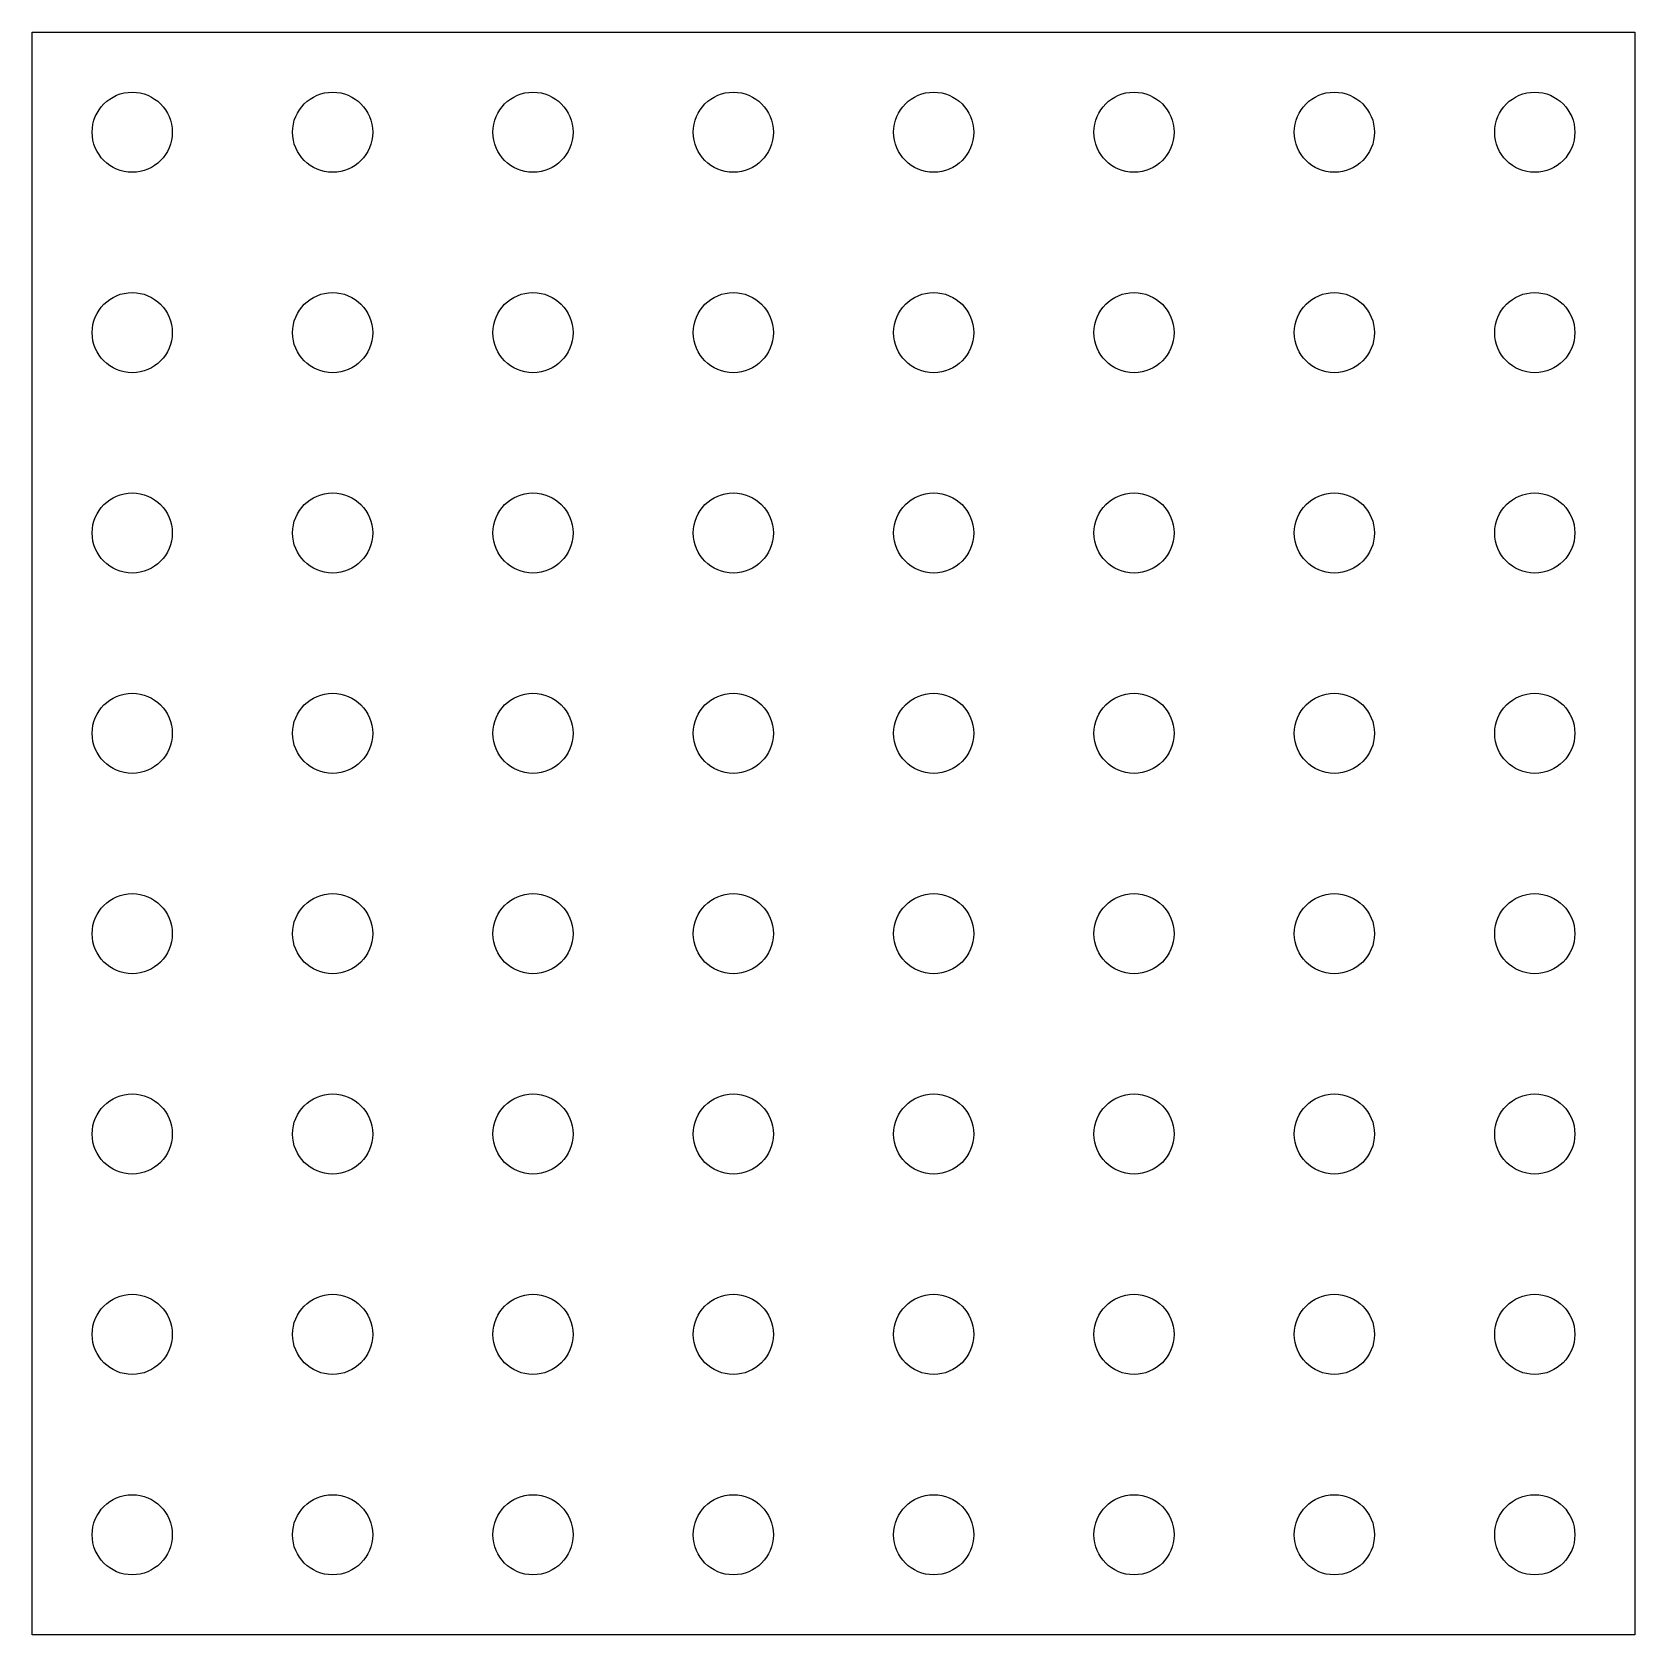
# Model space of a CAD drawing. Header units: millimetres. Extents: x 0 to 100, y 0 to 100.
import ezdxf

# ---------------------------------------------------------------- set-up
doc = ezdxf.new("R2010")
doc.units = ezdxf.units.MM

msp = doc.modelspace()

# ---------------------------------------------------------------- linework, layer by layer
msp.add_lwpolyline([(0, 0), (0, 100), (100, 100), (100, 0)], close=True)
for centre in [(6.25, 93.75), (18.75, 93.75), (31.25, 93.75), (43.75, 93.75), (56.25, 93.75), (68.75, 93.75), (81.25, 93.75), (93.75, 93.75), (6.25, 81.25), (18.75, 81.25), (31.25, 81.25), (43.75, 81.25), (56.25, 81.25), (68.75, 81.25), (81.25, 81.25), (93.75, 81.25), (6.25, 68.75), (18.75, 68.75), (31.25, 68.75), (43.75, 68.75), (56.25, 68.75), (68.75, 68.75), (81.25, 68.75), (93.75, 68.75), (6.25, 56.25), (18.75, 56.25), (31.25, 56.25), (43.75, 56.25), (56.25, 56.25), (68.75, 56.25), (81.25, 56.25), (93.75, 56.25), (6.25, 43.75), (18.75, 43.75), (31.25, 43.75), (43.75, 43.75), (56.25, 43.75), (68.75, 43.75), (81.25, 43.75), (93.75, 43.75), (6.25, 31.25), (18.75, 31.25), (31.25, 31.25), (43.75, 31.25), (56.25, 31.25), (68.75, 31.25), (81.25, 31.25), (93.75, 31.25), (6.25, 18.75), (18.75, 18.75), (31.25, 18.75), (43.75, 18.75), (56.25, 18.75), (68.75, 18.75), (81.25, 18.75), (93.75, 18.75), (6.25, 6.25), (18.75, 6.25), (31.25, 6.25), (43.75, 6.25), (56.25, 6.25), (68.75, 6.25), (81.25, 6.25), (93.75, 6.25)]:
    msp.add_circle(centre, 2.5)

doc.saveas('drawing.dxf')
